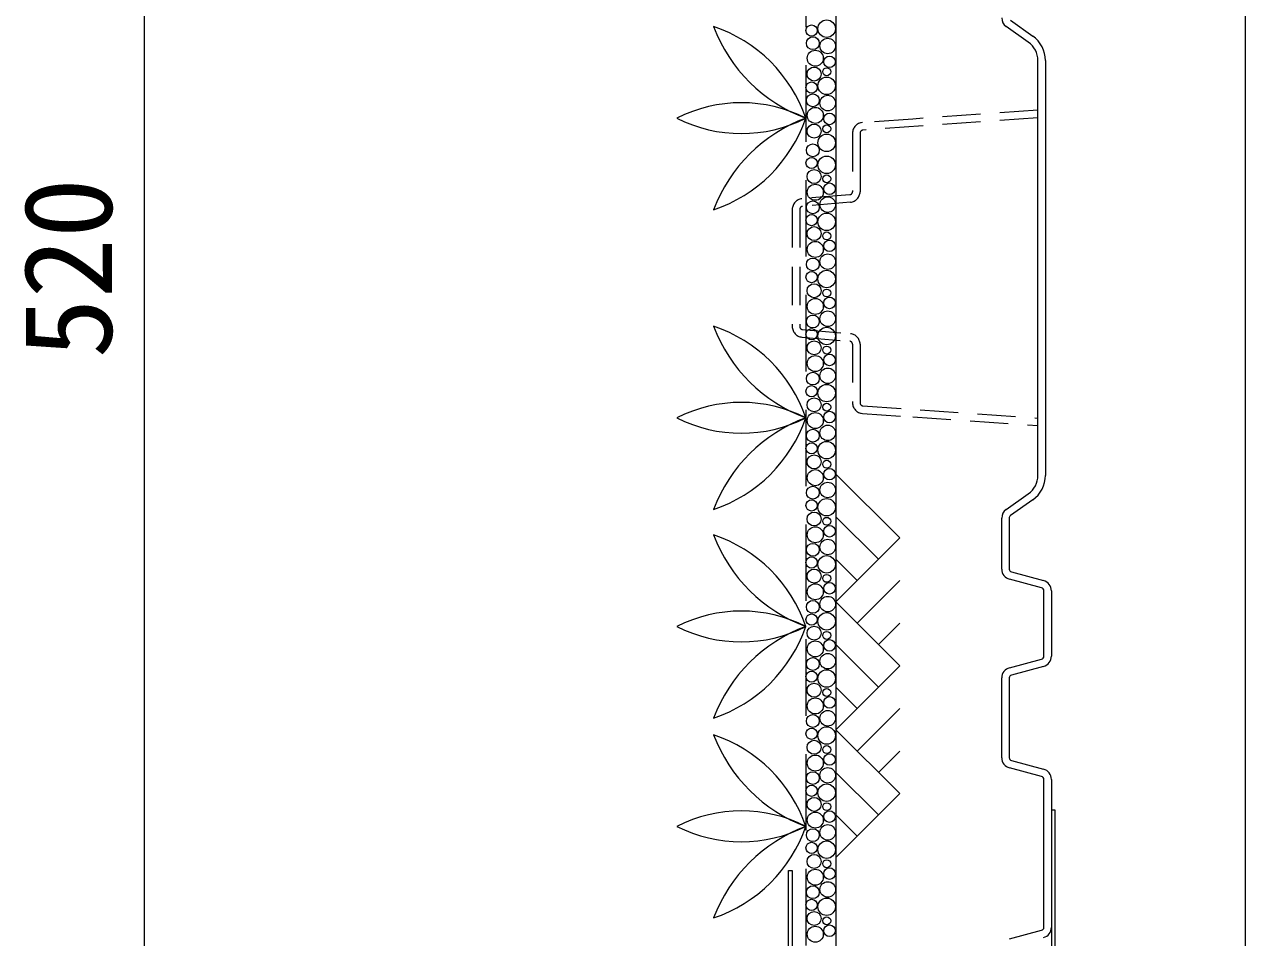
# Model space of a CAD drawing. Units: millimetres, scale not verified. Extents: x -3947 to 3947, y -2774 to 2774.
# Drawn here: x -371.6 to 33.6, y 312.9 to 616 of the extents above; entities that cross this region are included whole.
import ezdxf
from ezdxf.enums import TextEntityAlignment as Align

# ---------------------------------------------------------------- set-up
doc = ezdxf.new("R2010")
doc.units = ezdxf.units.MM
doc.header["$LTSCALE"] = 2
doc.linetypes.add('USER1', pattern=[19.05, 12.7, -6.35])
doc.linetypes.add('USER2', pattern=[9.525, 6.35, -3.175])
for name, color, linetype, lineweight in [('0-4_sunpo', 7, 'Continuous', 9), ('0-5_ecom', 7, 'Continuous', 9), ('0-6_KANAMONO', 4, 'Continuous', 18), ('0-8_GREEN', 7, 'Continuous', 9)]:
    doc.layers.add(name, color=color, linetype=linetype, lineweight=lineweight)
doc.styles.add('ＭＳ ゴシック', font='')
doc.styles.get('ＭＳ ゴシック').set_extended_font_data('MS Gothic')

# ---------------------------------------------------------------- blocks, each defined once
blk = doc.blocks.new('D10')
at = {"layer": '0-4_sunpo'}
blk.add_line((3864.72, 3244.725), (3864.72, 3732.725), dxfattribs=at)
at = {"layer": '0-4_sunpo', "style": 'ＭＳ ゴシック'}
blk.add_text('520', height=29.33, rotation=90, dxfattribs=at).set_placement((3862.72, 3458.725), align=Align.BOTTOM_LEFT)

msp = doc.modelspace()

# ---------------------------------------------------------------- linework, layer by layer
at = {"layer": '0-5_ecom', "color": 3, "linetype": 'USER1', "lineweight": 18}
msp.add_line((-112.288, 754.851), (-112.288, 289.171), dxfattribs=at)
at = {"layer": '0-5_ecom'}
for p, q in [((-102.288, 754.677), (-102.288, 292.745)), ((-44.366, 617.381), (-37.008, 612.169)), ((-38.453, 610.129), (-45.811, 615.341)), ((-35.288, 466.351), (-35.288, 604.009)), ((-32.788, 604.009), (-32.788, 466.351)), ((-102.288, 466.771), (-81.075, 445.558)), ((-45.811, 455.019), (-38.453, 460.231)), ((-37.008, 458.191), (-44.366, 452.979)), ((-102.288, 452.629), (-88.146, 438.487)), ((-47.288, 435.247), (-47.288, 452.163)), ((-44.788, 452.163), (-44.788, 435.247)), ((-102.288, 424.345), (-81.075, 445.558)), ((-102.288, 438.487), (-95.217, 431.416)), ((-44.047, 434.281), (-33.382, 431.424)), ((-95.217, 417.274), (-81.075, 431.416)), ((-34.029, 429.009), (-44.694, 431.866)), ((-33.288, 406.317), (-33.288, 428.043)), ((-30.788, 428.043), (-30.788, 406.317)), ((-102.288, 424.345), (-81.075, 403.131)), ((-88.146, 410.203), (-81.075, 417.274)), ((-102.288, 410.202), (-88.146, 396.06)), ((-44.694, 402.493), (-34.029, 405.351)), ((-102.288, 381.918), (-81.075, 403.131)), ((-33.382, 402.936), (-44.047, 400.078)), ((-47.288, 372.647), (-47.288, 399.113)), ((-44.788, 399.113), (-44.788, 372.647)), ((-102.288, 396.06), (-95.217, 388.989)), ((-95.217, 374.847), (-81.075, 388.989)), ((-102.288, 381.918), (-81.075, 360.705)), ((-88.146, 367.776), (-81.075, 374.847)), ((-34.029, 366.409), (-44.694, 369.266)), ((-44.047, 371.681), (-33.382, 368.824)), ((-102.288, 367.776), (-88.146, 353.634)), ((-33.288, 316.317), (-33.288, 365.443)), ((-30.788, 365.443), (-30.788, 316.317)), ((-102.288, 339.492), (-81.075, 360.705)), ((-102.288, 353.634), (-95.217, 346.563)), ((-44.694, 312.493), (-34.029, 315.351))]:
    msp.add_line(p, q, dxfattribs=at)
at = {"layer": '0-5_ecom', "linetype": 'USER2'}
for p, q in [((-35.288, 585.005), (-93.358, 580.944)), ((-96.788, 579.947), (-96.788, 560.494)), ((-97.702, 559.497), (-113.589, 558.127)), ((-97.487, 557.007), (-113.374, 555.636)), ((-116.788, 554.64), (-116.788, 515.72)), ((-114.288, 554.64), (-114.288, 515.72)), ((-113.374, 514.724), (-97.487, 513.353)), ((-113.589, 512.233), (-97.702, 510.862)), ((-96.788, 509.866), (-96.788, 490.413)), ((-93.358, 489.415), (-35.288, 485.355))]:
    msp.add_line(p, q, dxfattribs=at)
for points in [[(-35.288, 587.511), (-76.788, 584.609), (-93.532, 583.438)], [(-94.288, 579.947), (-94.288, 568.927), (-94.288, 560.494)], [(-94.288, 509.866), (-94.288, 501.433), (-94.288, 490.413)], [(-93.532, 486.921), (-76.788, 485.751), (-35.288, 482.849)]]:
    msp.add_lwpolyline(points, dxfattribs=at)
at = {"layer": '0-5_ecom'}
for centre, radius in [((-105.374, 614.594), 2.903), ((-110.396, 613.992), 1.865), ((-109.957, 609.773), 2.127), ((-105.014, 608.858), 2.579), ((-109.145, 604.778), 2.658), ((-104.413, 603.605), 1.925), ((-109.556, 599.554), 2.322), ((-105.356, 600.315), 1.311), ((-110.396, 595.05), 1.865), ((-105.374, 595.651), 2.903), ((-109.957, 590.831), 2.127), ((-105.014, 589.915), 2.579), ((-109.145, 585.835), 2.658), ((-104.413, 584.662), 1.925), ((-109.556, 580.612), 2.322), ((-105.374, 576.708), 2.903), ((-105.356, 581.372), 1.311), ((-109.957, 574.243), 2.127), ((-110.396, 570.024), 1.865), ((-105.374, 569.423), 2.903), ((-109.556, 565.519), 2.322), ((-105.356, 564.759), 1.311), ((-104.413, 561.468), 1.925), ((-109.145, 560.296), 2.658), ((-109.957, 555.3), 2.127), ((-105.014, 556.216), 2.579), ((-110.396, 551.081), 1.865), ((-105.374, 550.48), 2.903), ((-109.556, 546.576), 2.322), ((-105.356, 545.816), 1.311), ((-109.145, 541.353), 2.658), ((-104.413, 542.526), 1.925), ((-105.014, 537.273), 2.579), ((-109.957, 536.357), 2.127), ((-110.396, 532.138), 1.865), ((-105.374, 531.537), 2.903), ((-109.556, 527.634), 2.322), ((-105.356, 526.874), 1.311), ((-109.145, 522.41), 2.658), ((-104.413, 523.583), 1.925), ((-109.957, 517.415), 2.127), ((-105.014, 518.33), 2.579), ((-110.396, 513.196), 1.865), ((-105.374, 512.594), 2.903), ((-109.556, 508.691), 2.322), ((-105.356, 507.931), 1.311), ((-104.413, 504.64), 1.925), ((-109.145, 503.468), 2.658), ((-109.957, 498.472), 2.127), ((-105.014, 499.388), 2.579), ((-110.396, 494.253), 1.865), ((-105.374, 493.652), 2.903), ((-109.556, 489.748), 2.322), ((-109.145, 484.525), 2.658), ((-105.356, 488.988), 1.311), ((-104.413, 485.697), 1.925), ((-105.014, 480.445), 2.579), ((-109.957, 479.529), 2.127), ((-110.396, 475.31), 1.865), ((-105.374, 474.709), 2.903), ((-109.556, 470.805), 2.322), ((-105.356, 470.045), 1.311), ((-109.145, 465.582), 2.658), ((-104.413, 466.755), 1.925), ((-109.957, 460.586), 2.127), ((-105.014, 461.502), 2.579), ((-110.396, 456.367), 1.865), ((-105.374, 455.766), 2.903), ((-109.556, 451.863), 2.322), ((-105.356, 451.103), 1.311), ((-109.145, 446.639), 2.658), ((-104.413, 447.812), 1.925), ((-109.957, 441.644), 2.127), ((-105.014, 442.559), 2.579), ((-110.396, 437.425), 1.865), ((-105.374, 436.823), 2.903), ((-109.556, 432.92), 2.322), ((-109.145, 427.697), 2.658), ((-105.356, 432.16), 1.311), ((-104.413, 428.869), 1.925), ((-105.014, 423.617), 2.579), ((-109.957, 422.701), 2.127), ((-110.396, 418.482), 1.865), ((-105.374, 417.881), 2.903), ((-109.556, 413.977), 2.322), ((-105.356, 413.217), 1.311), ((-109.145, 408.754), 2.658), ((-104.413, 409.926), 1.925), ((-109.957, 403.758), 2.127), ((-105.014, 404.674), 2.579), ((-110.396, 399.539), 1.865), ((-105.374, 398.938), 2.903), ((-109.556, 395.034), 2.322), ((-105.356, 394.274), 1.311), ((-109.145, 389.811), 2.658), ((-104.413, 390.984), 1.925), ((-109.957, 384.815), 2.127), ((-105.014, 385.731), 2.579), ((-110.396, 380.596), 1.865), ((-105.374, 379.995), 2.903), ((-109.556, 376.092), 2.322), ((-109.145, 370.868), 2.658), ((-105.356, 375.332), 1.311), ((-104.413, 372.041), 1.925), ((-105.014, 366.788), 2.579), ((-109.957, 365.873), 2.127), ((-110.396, 361.654), 1.865), ((-105.374, 361.052), 2.903), ((-109.556, 357.149), 2.322), ((-105.356, 356.389), 1.311), ((-109.145, 351.926), 2.658), ((-104.413, 353.098), 1.925), ((-109.957, 346.93), 2.127), ((-105.014, 347.846), 2.579), ((-110.396, 342.711), 1.865), ((-105.374, 342.11), 2.903), ((-109.556, 338.206), 2.322), ((-105.356, 337.446), 1.311), ((-109.145, 332.983), 2.658), ((-104.413, 334.155), 1.925), ((-109.957, 327.987), 2.127), ((-105.014, 328.903), 2.579), ((-110.396, 323.768), 1.865), ((-105.374, 323.167), 2.903), ((-109.556, 319.263), 2.322), ((-109.145, 314.04), 2.658), ((-105.356, 318.503), 1.311), ((-104.413, 315.213), 1.925)]:
    msp.add_circle(centre, radius, dxfattribs=at)
for centre, radius, start, end in [((-43.788, 618.197), 3.5, 180, 234.68874), ((-42.788, 604.009), 10, 0, 54.68879), ((-42.788, 604.009), 7.5, 360, 54.68874), ((-42.788, 466.351), 7.5, 305.31126, 0), ((-42.788, 466.351), 10, 305.31121, 0), ((-43.788, 452.163), 3.5, 125.31126, 180), ((-43.788, 452.163), 1, 125.31121, 180), ((-43.788, 435.247), 3.5, 180, 254.99996), ((-43.788, 435.247), 1, 180, 255.00003), ((-34.288, 428.043), 3.5, 360, 75.00003), ((-34.288, 428.043), 1, 0, 74.99996), ((-34.288, 406.317), 1, 285.00004, 360), ((-34.288, 406.317), 3.5, 284.99997, 0), ((-43.788, 399.113), 3.5, 105.00004, 180), ((-43.788, 399.113), 1, 104.99997, 180), ((-43.788, 372.647), 3.5, 180, 254.99996), ((-43.788, 372.647), 1, 180, 255.00003), ((-34.288, 365.443), 3.5, 360, 75.00003), ((-34.288, 365.443), 1, 0, 74.99996), ((-34.288, 316.317), 1, 285.00004, 360), ((-34.288, 316.317), 3.5, 284.99997, 360)]:
    msp.add_arc(centre, radius, start, end, dxfattribs=at)
at = {"layer": '0-5_ecom', "linetype": 'USER2'}
for centre, radius, start, end in [((-93.288, 579.947), 3.5, 94.00001, 180), ((-93.288, 579.947), 1, 94, 180), ((-97.788, 560.494), 1, 274.93185, 0), ((-97.788, 560.494), 3.5, 274.93181, 360), ((-113.288, 554.64), 3.5, 94.93185, 180), ((-113.288, 554.64), 1, 94.93181, 180), ((-113.288, 515.72), 3.5, 180, 265.06815), ((-113.288, 515.72), 1, 180, 265.06819), ((-97.788, 509.866), 1, 360, 85.06815), ((-97.788, 509.866), 3.5, 360, 85.06819), ((-93.288, 490.413), 3.5, 180, 265.99999), ((-93.288, 490.413), 1, 180, 266)]:
    msp.add_arc(centre, radius, start, end, dxfattribs=at)
at = {"layer": '0-6_KANAMONO'}
msp.add_line((33.638, -444.82), (33.638, 2035.18), dxfattribs=at)
for points in [[(-57.088, 283.98), (-29.588, 283.98), (-29.588, 355.18), (-30.788, 355.18), (-30.788, 285.18), (-57.088, 285.18)], [(-90.488, 283.98), (-117.988, 283.98), (-117.988, 335.18), (-116.788, 335.18), (-116.788, 285.18), (-90.488, 285.18)]]:
    msp.add_lwpolyline(points, dxfattribs=at)
at = {"layer": '0-8_GREEN'}
for centre, radius, start, end in [((-94.312, 633.601), 51.907, 200.6415, 249.73837), ((-158.329, 569.158), 48.659, 18.88305, 71.49791), ((-133.681, 542.691), 47.326, 63.12599, 116.87171), ((-133.681, 627.121), 47.326, 243.12829, 296.87401), ((-94.312, 536.211), 51.907, 110.26163, 159.3585), ((-158.329, 600.654), 48.659, 288.50209, 341.11695), ((-94.312, 534.149), 51.907, 200.6415, 249.73837), ((-158.329, 469.706), 48.659, 18.88305, 71.49791), ((-133.681, 443.239), 47.326, 63.12599, 116.87171), ((-133.681, 527.669), 47.326, 243.12829, 296.87401), ((-158.329, 501.202), 48.659, 288.50209, 341.11695), ((-94.312, 436.759), 51.907, 110.26163, 159.3585), ((-94.312, 464.894), 51.907, 200.6415, 249.73837), ((-158.329, 400.451), 48.659, 18.88305, 71.49791), ((-133.681, 373.984), 47.326, 63.12599, 116.87171), ((-133.681, 458.414), 47.326, 243.12829, 296.87401), ((-158.329, 431.947), 48.659, 288.50209, 341.11695), ((-94.312, 367.503), 51.907, 110.26163, 159.3585), ((-94.312, 398.541), 51.907, 200.6415, 249.73837), ((-158.329, 334.098), 48.659, 18.88305, 71.49791), ((-133.681, 307.631), 47.326, 63.12599, 116.87171), ((-133.681, 392.061), 47.326, 243.12829, 296.87401), ((-94.312, 301.151), 51.907, 110.26163, 159.3585), ((-158.329, 365.594), 48.659, 288.50209, 341.11695)]:
    msp.add_arc(centre, radius, start, end, dxfattribs=at)

# ---------------------------------------------------------------- block references
at = {"layer": '0-4_sunpo'}
msp.add_blockref('D10', (-4196.499, -2953.545), dxfattribs=at)

doc.saveas('drawing.dxf')
